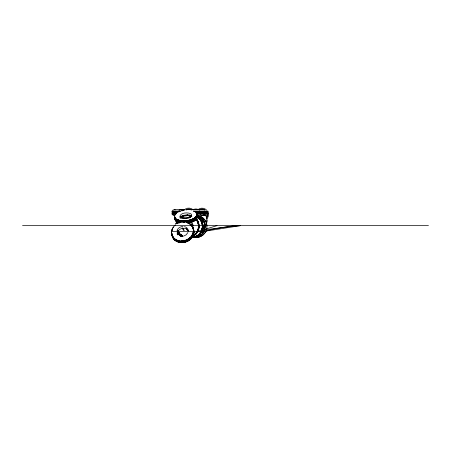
<?xml version="1.0" encoding="UTF-8"?>
<svg xmlns="http://www.w3.org/2000/svg" width="451" height="451" viewBox="0 0 451 451"><rect width="100%" height="100%" fill="white"/><g stroke="black" fill="none" stroke-linecap="round" stroke-linejoin="round"><path stroke-width="0.68" d="M174.667 216.57L174.751 215.172L175.58 213.808M176.995 230.348C178.004 228.009 180.479 226.56 182.982 226.475M187.892 232.541L186.173 234.83L183.439 236.194M178.263 230.799C180.558 227.665 186.111 227.073 188.321 230.596M202.025 229.644L206.648 225.663L202.764 227.823M181.499 217.213L183.974 216.17L187.041 215.764M191.258 216.689L191.844 216.356C188.89 218.233 185.175 218.865 181.764 218.126M180.394 216.627L183.461 215.33L188.028 214.845M180.372 216.835L183.253 215.668L186.359 215.189M182.548 209.94L183.292 209.664M181.691 209.94L183.162 209.709M203.486 215.15L203.886 214.952M172.541 210.301L174.261 209.63L184.47 209.63M178.923 210.301L180.659 209.63L181.629 209.94M182.345 216.463L183.912 215.758M200.3 214.873L200.678 214.715M205.166 214.715L202.55 215.465M179.227 211.378L184.572 209.969M190.339 217.151L186.494 218.166L180.659 217.844L181.234 218.019M188.591 218.075L190.446 217.444M197.769 231.414L217.01 225.663M182.21 210.831L183.444 210.589M205.177 231.2L240.276 225.663L232.023 226.34L203.801 229.92M172.164 214.715L174.762 215.465M185.57 215.347L186.697 215.166M201.309 215.544L201.811 215.465M205.16 215.465L204.156 215.465M186.037 215.527L187.419 215.431M172.062 211.113L180.152 211.113M193.53 211.113L207.945 211.113M172.062 211.277L180.152 211.277M193.53 211.277L207.945 211.277M172.062 211.671L179.098 211.671M195.492 211.671L207.945 211.671M172.062 211.835L179.098 211.835M195.492 211.835L207.945 211.835M172.062 212.359L177.841 212.359M195.492 212.359L207.945 212.359M172.062 212.816L176.578 212.816M196.05 212.816L207.945 212.816M172.062 213.346L176.578 213.346M196.602 213.346L207.945 213.346M172.062 213.509L176.578 213.509M196.602 213.509L207.945 213.509M172.062 213.904L175.89 213.904M196.602 213.904L207.945 213.904M172.062 214.067L175.89 214.067M196.602 214.067L207.945 214.067M187.864 214.71L187.385 214.845M174.261 215.544L174.943 215.544M200.176 215.544L205.425 215.544M22.55 225.663L428.45 225.663M171.431 231.414L205.797 231.414M188.09 215.15L191.241 215.589M174.261 209.63L175.225 209.94M189.054 214.93L191.551 215.617M188.529 215.843L190.925 216.548M184.47 226.622C186.782 227.197 188.529 229.131 188.219 231.222M179.628 217.76L180.597 218.154M173.438 214.952L173.838 215.15M177.153 233.979L177.959 234.994M187.531 229.807L188.163 230.613M187.503 230.613L186.15 228.465M184.25 230.523L182.7 227.907M183.591 230.523L182.035 227.907M192.476 223.189L193.31 226.131M191.669 223.296L192.233 224.711M177.254 234.452L177.243 233.336M205.244 231.414A31.463 2.875 -6.9 0 1 235.292 225.663M198.739 215.691A11.179 11.179 0 0 1 206.778 228.815A11.179 11.179 0 0 1 194.093 237.53M206.744 228.217A11.038 11.038 0 0 1 197.572 237.389M198.699 215.826A11.038 11.038 0 0 1 206.744 224.761M207.584 214.575A5.513 5.513 0 0 1 206.293 218.121M199.314 209.8A5.513 5.513 0 0 1 204.827 209.8M207.353 214.575A5.282 5.282 0 0 1 206.643 217.213M199.427 209.997A5.282 5.282 0 0 1 204.709 209.997M206.947 215.882A5.051 5.051 0 0 1 206.44 217.1M206.908 215.871A5.012 5.012 0 0 1 206.411 217.078M207.618 211.372A6.404 6.404 0 0 1 206.597 219.101M197.95 209.67A6.404 6.404 0 0 1 206.597 210.042M184.143 209.991A6.477 6.477 0 0 1 193.304 209.991M185.947 209.766A5.553 5.553 0 0 1 191.5 209.766M186.083 209.997A5.282 5.282 0 0 1 191.365 209.997M190.029 209.692A5.051 5.051 0 0 0 187.413 209.692A5.012 5.012 0 0 1 190.018 209.732M206.056 215.73A11.179 11.179 0 0 1 206.643 223.172M191.838 209.839A11.179 11.179 0 0 1 199.849 209.839M206.885 220.274A11.038 11.038 0 0 1 206.507 223.132M194.116 209.371A11.038 11.038 0 0 1 197.572 209.371M205.927 215.787A11.038 11.038 0 0 1 206.744 218.549M198.79 216.35A11.179 10.875 -90 0 0 197.234 215.629A11.179 10.948 -90 0 1 203.435 220.55M196.044 237.029A11.179 10.875 -90 0 1 194.347 237.294M197.752 215.629A11.179 10.875 -90 0 1 204.342 222.473M204.771 224.164A11.179 10.875 -90 0 0 204.512 223.025A11.038 10.739 -90 0 1 204.771 224.192A11.038 10.739 -90 0 0 204.551 223.065M203.598 231.532A11.179 10.875 -90 0 0 204.63 228.815A11.038 10.739 -90 0 1 203.649 231.464M203.001 232.524A11.179 10.875 -90 0 1 202.302 233.455M199.708 235.71A11.179 10.875 -90 0 1 197.11 236.882A11.038 10.813 -90 0 0 199.708 235.783A11.038 10.813 -90 0 1 197.093 236.938M194.866 237.294A11.179 10.875 -90 0 0 196.557 237.029A11.038 10.813 -90 0 1 194.86 237.35M197.972 215.86A11.038 10.739 -90 0 1 203.254 220.426M195.7 237.057A11.038 10.739 -90 0 1 194.296 237.187M197.087 215.443A11.179 10.875 -90 0 1 203.249 220.353M199.584 235.71A11.179 10.875 -90 0 1 198.057 236.499M194.747 237.294A11.179 10.875 -90 0 0 196.439 237.029A11.038 10.813 -90 0 1 194.759 237.35M197.882 215.629A11.179 10.875 -90 0 1 204.472 222.473M204.641 223.025A11.179 10.875 -90 0 1 204.901 224.164M203.728 231.532A11.179 10.875 -90 0 0 204.76 228.815A11.179 10.875 -90 0 1 203.767 231.532M203.446 232.034A11.179 10.875 -90 0 1 202.431 233.455A11.179 10.875 -90 0 0 203.486 232.034M202.048 233.883A11.179 10.875 -90 0 1 197.234 236.882A11.179 10.948 -90 0 0 198.801 236.189M194.443 237.378A11.038 10.813 -90 0 0 196.692 237.085A11.179 10.875 -90 0 1 194.432 237.322M198.102 215.86A11.038 10.739 -90 0 1 204.342 222.518A11.038 10.739 -90 0 0 197.47 215.623M204.309 229.886A11.038 10.739 -90 0 1 203.61 231.464M203.023 232.445A11.038 10.739 -90 0 1 202.33 233.364M194.426 237.187A11.038 10.739 -90 0 0 195.83 237.057A11.038 10.739 -90 0 1 194.466 237.187M203.057 232.445A11.038 10.739 -90 0 1 202.369 233.364M197.921 215.629A11.179 10.875 -90 0 1 205.075 227.078M202.087 233.883A11.179 10.875 -90 0 1 197.273 236.882A11.038 10.813 -90 0 0 201.197 234.768M196.726 237.029A11.179 10.875 -90 0 1 194.471 237.322A11.038 10.813 -90 0 0 196.208 237.085A11.179 10.875 -90 0 1 194.516 237.294M201.247 218.081A11.179 10.875 -90 0 0 197.403 215.629A11.179 10.948 -90 0 1 204.917 228.719A11.179 10.948 -90 0 1 192.729 237.412A11.179 10.948 -90 0 0 202.087 234.075M198.891 216.474A11.038 10.739 -90 0 1 201.152 218.177M197.521 215.629A11.179 10.875 -90 0 1 202.144 218.932M196.332 237.029A11.179 10.875 -90 0 1 194.64 237.294M201.276 218.177A11.038 10.739 -90 0 0 197.076 215.623A11.179 10.948 -90 0 1 199.241 216.542M197.183 215.623A11.038 10.739 -90 0 1 202.149 219.017M196.168 212.833A11.179 5.175 -6.2 0 1 188.366 220.404A11.179 5.175 -6.2 0 1 174.712 217.044M196.963 215.195A11.179 5.175 -6.2 0 1 187.052 221.74A11.179 5.175 -6.2 0 1 174.83 218.143M196.912 214.732A11.179 5.175 -6.2 0 1 187.002 221.278A11.179 5.175 -6.2 0 1 174.779 217.681M196.495 213.379A11.179 5.175 -6.2 0 1 187.909 220.635A11.179 5.175 -6.2 0 1 174.729 217.19M196.529 213.729A11.179 5.175 -6.2 0 1 187.949 220.984A11.179 5.175 -6.2 0 1 174.762 217.534M196.399 213.757A11.038 5.108 -6.2 0 1 190.643 220.268A11.038 5.108 -6.2 0 1 176.939 219.829M175.569 218.763A11.038 5.108 -6.2 0 1 174.903 217.517M196.777 214.749A11.038 5.108 -6.2 0 1 189.775 220.669A11.038 5.108 -6.2 0 1 176.95 219.97M176.426 219.643A11.038 5.108 -6.2 0 1 174.92 217.664M195.813 216.813A11.038 5.108 -6.2 0 1 176.882 219.333M175.518 218.273A11.038 5.108 -6.2 0 1 174.847 217.027M196.044 212.866A11.038 5.108 -6.2 0 1 196.63 215.46M196.647 215.601A11.038 5.108 -6.2 0 1 188.355 220.488A11.038 5.108 -6.2 0 1 176.899 219.479M176.369 219.152A11.038 5.108 -6.2 0 1 174.864 217.168M197.059 216.063A11.179 5.175 -6.2 0 1 187.148 222.608M180.806 222.574A11.179 5.175 -6.2 0 1 175.005 217.647M196.653 217.878A11.038 5.108 -6.2 0 1 187.131 222.546M180.868 222.512A11.038 5.108 -6.2 0 1 175.14 217.647M196.924 216.08A11.038 5.108 -6.2 0 1 196.845 217.427M174.965 218.126A11.038 5.108 -6.2 0 0 185.603 221.824A11.038 5.108 -6.2 0 0 196.749 216.559A11.179 10.948 -90 0 1 191.737 237.519M196.794 216.965A11.038 5.108 -6.2 0 1 187.08 222.084A11.179 5.175 -6.2 0 0 197.008 215.601M181.465 222.14A11.038 5.108 -6.2 0 1 175.089 217.185M180.755 222.112A11.179 5.175 -6.2 0 1 174.954 217.185M196.67 218.025A11.038 5.108 -6.2 0 1 187.712 222.608M180.885 222.653A11.038 5.108 -6.2 0 1 175.151 217.794M196.935 216.226A11.038 5.108 -6.2 0 1 196.861 217.574M197.076 216.204A11.179 5.175 -6.2 0 1 187.734 222.67M180.186 222.602A11.179 5.175 -6.2 0 1 175.016 217.794M197.11 216.553A11.179 5.175 -6.2 0 1 187.774 223.019M179.036 222.659A11.179 5.175 -6.2 0 1 175.056 218.137M196.704 218.374A11.038 5.108 -6.2 0 1 187.751 222.957M179.12 222.602A11.038 5.108 -6.2 0 1 177.147 221.796M176.623 221.464A11.038 5.108 -6.2 0 1 175.783 220.731M175.112 219.485A11.038 5.108 -6.2 0 1 175.191 218.137M196.974 216.57A11.038 5.108 -6.2 0 1 196.895 217.918M196.721 218.515A11.038 5.108 -6.2 0 1 187.768 223.098M179.137 222.743A11.038 5.108 -6.2 0 1 175.8 220.877M175.129 219.631A11.038 5.108 -6.2 0 1 175.208 218.284M196.912 218.064A11.038 5.108 -6.2 0 0 196.991 216.717A11.038 10.813 -90 0 1 200.701 220.139M197.126 216.7A11.179 5.175 -6.2 0 1 188.366 223.065M179.053 222.8A11.179 5.175 -6.2 0 1 175.073 218.284M197.025 216.548A11.179 10.948 -90 0 1 191.985 237.519M191.844 237.519A11.179 10.948 -90 0 0 196.89 216.548A11.179 10.948 -90 0 1 191.878 237.519A11.038 9.279 -18.6 0 0 192.622 236.392M196.822 216.666A11.038 10.813 -90 0 1 194.635 236.944A11.038 10.813 -90 0 0 196.856 216.666M194.088 237.091A11.038 10.813 -90 0 1 192.408 237.35M194.122 237.091A11.038 10.813 -90 0 1 192.442 237.35M196.709 216.666A11.038 10.813 -90 0 1 200.751 220.624M201.033 221.12A11.038 10.813 -90 0 1 202.29 225.534M202.313 226.109A11.038 10.813 -90 0 1 199.686 233.556M199.308 233.984A11.038 10.813 -90 0 1 194.522 236.944M193.975 237.091A11.038 10.813 -90 0 1 192.295 237.35M197.228 216.548A11.179 10.948 -90 0 1 192.182 237.519M197.16 216.666A11.038 10.813 -90 0 1 194.973 236.944M194.426 237.091A11.038 10.813 -90 0 1 192.182 237.378M201.005 220.624A11.038 10.813 -90 0 1 202.138 223.262M202.398 224.384A11.038 10.813 -90 0 1 201.49 231.149M201.231 231.662A11.038 10.813 -90 0 1 194.776 236.944M194.229 237.091A11.038 10.813 -90 0 1 192.543 237.35M197.273 216.666A11.038 10.813 -90 0 1 195.086 236.944M197.341 216.548A11.179 10.948 -90 0 1 192.295 237.519A11.179 10.948 -90 0 0 197.369 216.548M197.307 216.666A11.038 10.813 -90 0 1 195.114 236.944M181.201 236.161A11.179 10.164 -90 0 1 177.401 232.158M176.223 223.702A11.179 10.164 -90 0 1 176.944 221.497M181.263 236.042A11.038 10.035 -90 0 1 179.148 234.334M178.692 233.821A11.038 10.035 -90 0 1 177.508 232.085M176.347 223.735A11.038 10.035 -90 0 1 177.057 221.559M182.131 236.161A11.179 10.164 -90 0 1 177.829 231.126M177.153 223.702A11.179 10.164 -90 0 1 177.463 222.58A11.038 10.035 -90 0 0 177.113 223.735M182.193 236.042A11.038 10.035 -90 0 1 177.942 231.07M181.9 236.161A11.179 10.164 -90 0 1 177.598 231.126M176.922 223.702A11.179 10.164 -90 0 1 177.423 222.033M182.024 236.042A11.038 10.035 -90 0 1 177.779 231.07M181.68 236.161A11.179 10.164 -90 0 1 177.88 232.158M176.702 223.702A11.179 10.164 -90 0 1 177.204 222.033M181.742 236.042A11.038 10.035 -90 0 1 177.987 232.085M176.826 223.735A11.038 10.035 -90 0 1 177.322 222.089M181.55 236.042A11.038 10.035 -90 0 1 177.795 232.085M176.634 223.735A11.038 10.035 -90 0 1 177.13 222.089M181.488 236.161A11.179 10.164 -90 0 1 177.688 232.158M176.51 223.702A11.179 10.164 -90 0 1 177.012 222.033M181.037 236.161A11.179 10.164 -90 0 1 177.237 232.158M176.059 223.702A11.179 10.164 -90 0 1 176.781 221.497M180.969 236.161A11.179 10.164 -90 0 1 177.17 232.158M175.991 223.702A11.179 10.164 -90 0 1 176.713 221.497M181.099 236.042A11.038 10.035 -90 0 1 177.344 232.085M176.183 223.735A11.038 10.035 -90 0 1 176.893 221.559M181.026 236.042A11.038 10.035 -90 0 1 177.277 232.085M176.115 223.735A11.038 10.035 -90 0 1 176.826 221.559M199.731 216.835A11.179 10.948 -90 0 1 200.678 217.506M201.541 218.273A11.179 10.948 -90 0 1 203.023 220.06M203.615 221.052A11.179 10.948 -90 0 1 204.309 222.664A11.038 10.813 -90 0 0 203.598 221.12M204.45 229.565A11.179 10.948 -90 0 1 203.564 231.724M201.033 234.875A11.179 10.948 -90 0 1 197.566 236.899M197.025 237.074A11.179 10.948 -90 0 1 193.051 237.48M203.717 221.052A11.179 10.948 -90 0 1 204.41 222.664A11.038 10.813 -90 0 0 203.745 221.12M204.703 229.007A11.179 10.948 -90 0 1 203.666 231.724M203.063 232.716A11.179 10.948 -90 0 1 202.358 233.646M201.14 234.875A11.179 10.948 -90 0 1 192.588 237.412M197.346 215.64A11.179 10.948 -90 0 1 205.098 227.27M204.816 229.007A11.179 10.948 -90 0 1 203.779 231.724M203.491 232.226A11.179 10.948 -90 0 1 202.471 233.646M197.228 215.77A11.038 10.813 -90 0 1 201.586 218.369M202.719 219.665A11.038 10.813 -90 0 1 203.356 220.618M203.632 221.12A11.038 10.813 -90 0 1 204.32 222.709M204.489 223.256A11.038 10.813 -90 0 1 204.748 224.384M204.607 228.973A11.038 10.813 -90 0 1 203.581 231.656M202.984 232.637A11.038 10.813 -90 0 1 202.29 233.556M201.09 234.768A11.038 10.813 -90 0 1 200.182 235.473M196.58 237.085A11.038 10.813 -90 0 1 192.639 237.277M197.194 215.77A11.038 10.813 -90 0 1 199.28 216.666M201.056 234.768A11.038 10.813 -90 0 1 200.148 235.473M194.302 237.378A11.038 10.813 -90 0 1 192.605 237.277M197.335 215.77A11.038 10.813 -90 0 1 201.698 218.369M202.832 219.665A11.038 10.813 -90 0 1 203.463 220.618M204.72 228.973A11.038 10.813 -90 0 1 203.694 231.656M203.412 232.152A11.038 10.813 -90 0 1 202.403 233.556M193.879 237.373A11.038 10.813 -90 0 1 192.752 237.277M197.577 215.82A11.179 10.948 -90 0 1 199.145 216.542M199.641 216.835A11.179 10.948 -90 0 1 200.582 217.506M201.45 218.273A11.179 10.948 -90 0 1 202.595 219.581M200.943 234.875A11.179 10.948 -90 0 1 197.476 236.899M196.929 237.074A11.179 10.948 -90 0 1 192.96 237.48M197.425 215.95A11.038 10.813 -90 0 1 198.976 216.666M200.751 234.768A11.038 10.813 -90 0 1 199.844 235.473M199.37 235.783A11.038 10.813 -90 0 1 197.324 236.764A11.038 10.813 -90 0 0 198.852 236.065M196.241 237.085A11.038 10.813 -90 0 1 194.556 237.35M193.998 237.378A11.038 10.813 -90 0 1 192.865 237.339M197.087 215.77A11.038 10.813 -90 0 1 199.173 216.666M200.949 234.768A11.038 10.813 -90 0 1 200.041 235.473M199.567 235.783A11.038 10.813 -90 0 1 197.521 236.764M194.195 237.378A11.038 10.813 -90 0 1 193.062 237.339M197.397 215.95A11.038 10.813 -90 0 1 198.942 216.666M193.964 237.378A11.038 10.813 -90 0 1 192.831 237.339M197.442 215.82A11.179 10.948 -90 0 1 199.009 216.542M199.5 216.835A11.179 10.948 -90 0 1 200.447 217.506M201.309 218.273A11.179 10.948 -90 0 1 202.093 219.124M200.802 234.875A11.179 10.948 -90 0 1 197.335 236.899M196.794 237.074A11.179 10.948 -90 0 1 192.819 237.48M198.739 236.065A11.038 10.813 -90 0 1 197.177 236.764M196.095 237.085A11.038 10.813 -90 0 1 192.724 237.339M197.329 215.82A11.179 10.948 -90 0 1 198.389 216.277M199.387 216.835A11.179 10.948 -90 0 1 200.334 217.506M196.681 237.074A11.179 10.948 -90 0 1 192.712 237.48M196.563 219.496A11.179 10.948 -90 0 1 193.518 235.817M182.57 236.053A11.179 10.948 -90 0 1 180.265 234.323M179.12 233.015A11.179 10.948 -90 0 1 177.936 231.019M196.427 219.496A11.179 10.948 -90 0 1 193.378 235.817M182.429 236.053A11.179 10.948 -90 0 1 177.801 231.019M177.401 222.473A11.179 10.948 -90 0 0 177.068 223.589A11.038 10.813 -90 0 1 177.418 222.518M196.315 219.496A11.179 10.948 -90 0 1 193.265 235.817M182.317 236.053A11.179 10.948 -90 0 1 177.688 231.019M176.961 223.589A11.179 10.948 -90 0 1 177.288 222.473M196.32 219.581A11.038 10.813 -90 0 1 193.31 235.698M182.497 235.929A11.038 10.813 -90 0 1 177.919 230.957M196.839 220.533A11.038 10.813 -90 0 1 198.215 228.324M198.096 228.888A11.038 10.813 -90 0 1 193.197 235.698M182.384 235.929A11.038 10.813 -90 0 1 177.812 230.957M196.433 219.039A11.179 10.948 -90 0 1 192.74 236.369M196.332 219.13A11.038 10.813 -90 0 1 198.699 228.324M198.575 228.888A11.038 10.813 -90 0 1 192.684 236.245M196.456 219.581A11.038 10.813 -90 0 1 197.093 220.533M197.369 221.035A11.038 10.813 -90 0 1 198.626 225.449M198.62 227.174A11.038 10.813 -90 0 1 194.381 235.05M182.638 235.929A11.038 10.813 -90 0 1 180.361 234.227M179.233 232.93A11.038 10.813 -90 0 1 178.596 231.977M196.551 219.581A11.038 10.813 -90 0 1 197.183 220.533M197.465 221.035A11.038 10.813 -90 0 1 193.541 235.698M196.659 219.496A11.179 10.948 -90 0 1 192.6 236.369M182.17 235.76A11.179 10.948 -90 0 1 180.361 234.323M179.216 233.015A11.179 10.948 -90 0 1 178.573 232.045M196.546 219.039A11.179 10.948 -90 0 1 192.853 236.369M196.41 219.13A11.038 10.813 -90 0 1 192.763 236.245M186.207 222.208A11.179 9.398 -18.6 0 1 192.47 234.61A11.179 9.398 -18.6 0 1 177.001 240.298A11.179 9.398 -18.6 0 1 173.438 226.898M173.866 226.363A11.179 9.398 -18.6 0 1 175.371 224.88M178.314 223.07A11.179 9.398 -18.6 0 1 180.53 222.309M182.249 222.005A11.179 9.398 -18.6 0 1 185.107 222.016M188.789 223.2A11.179 9.398 -18.6 0 1 187.193 239.808A11.179 9.398 -18.6 0 1 171.532 231.808M171.617 231.183A11.179 9.398 -18.6 0 1 171.927 229.931M174.362 225.928A11.179 9.398 -18.6 0 1 175.4 224.964M178.884 222.929A11.179 9.398 -18.6 0 1 180.558 222.394A11.038 9.279 -18.6 0 0 178.9 222.952M183.427 222.016A11.179 9.398 -18.6 0 1 184.566 222.044M193.338 230.083A11.038 9.279 -18.6 0 1 193.31 231.318M192.447 234.373A11.038 9.279 -18.6 0 1 191.404 236.082M190.519 237.125A11.038 9.279 -18.6 0 1 181.567 240.992M178.134 240.552A11.038 9.279 -18.6 0 1 176.865 240.101M176.268 239.819A11.038 9.279 -18.6 0 1 174.644 238.771M174.171 238.359A11.038 9.279 -18.6 0 1 171.775 234.165M171.724 231.104A11.038 9.279 -18.6 0 1 172.028 229.863M172.248 229.26A11.038 9.279 -18.6 0 1 173.55 226.96M188.681 223.217A11.038 9.279 -18.6 0 1 189.798 223.888M192.318 226.611A11.038 9.279 -18.6 0 1 193.18 228.877M191.957 226.165A11.179 9.398 -18.6 0 1 186.037 240.941A11.179 9.398 -18.6 0 1 171.696 233.612M191.01 224.97A11.179 9.398 -18.6 0 1 187.289 240.095A11.179 9.398 -18.6 0 1 171.763 234.571M189.984 224.074A11.179 9.398 -18.6 0 1 187.898 239.667A11.179 9.398 -18.6 0 1 171.735 234.486M171.684 231.386A11.179 9.398 -18.6 0 1 171.994 230.134M192.414 226.898A11.038 9.279 -18.6 0 1 192.802 234.063M192.543 234.661A11.038 9.279 -18.6 0 1 191.5 236.369M190.615 237.412A11.038 9.279 -18.6 0 1 180.253 241.223M174.266 238.647A11.038 9.279 -18.6 0 1 171.87 234.452M190.88 224.97A11.038 9.279 -18.6 0 1 191.726 225.883M193.304 229.249A11.038 9.279 -18.6 0 1 192.831 234.148M192.571 234.745A11.038 9.279 -18.6 0 1 191.528 236.454M189.617 238.444A11.038 9.279 -18.6 0 1 181.691 241.364M176.392 240.191A11.038 9.279 -18.6 0 1 171.899 234.537M192.442 226.983A11.038 9.279 -18.6 0 1 193.158 228.663M193.31 229.559A11.038 9.279 -18.6 0 1 192.735 233.86M192.476 234.458A11.038 9.279 -18.6 0 1 191.433 236.166M189.521 238.162A11.038 9.279 -18.6 0 1 181.595 241.076M178.821 240.806A11.038 9.279 -18.6 0 1 176.893 240.186M176.296 239.904A11.038 9.279 -18.6 0 1 174.672 238.855M174.199 238.444A11.038 9.279 -18.6 0 1 171.803 234.249M171.752 231.188A11.038 9.279 -18.6 0 1 172.056 229.948M189.279 223.617A11.038 9.279 -18.6 0 1 190.812 224.767M192.346 226.695A11.038 9.279 -18.6 0 1 193.208 228.961M192.825 227.699A11.179 9.398 -18.6 0 1 185.164 241.787A11.179 9.398 -18.6 0 1 171.854 233.494M193.642 233.167A11.038 9.279 -18.6 0 1 193.338 234.407M192.549 236.189A11.038 9.279 -18.6 0 1 181.274 242.215A11.038 9.279 -18.6 0 1 172.186 235.394A11.038 9.279 -18.6 0 0 176.482 240.462M192.729 227.845A11.038 9.279 -18.6 0 1 193.592 230.106M192.814 227.789A11.038 9.279 -18.6 0 1 192.921 234.419M192.662 235.01A11.038 9.279 -18.6 0 1 191.619 236.724M191.196 237.254A11.038 9.279 -18.6 0 1 177.08 240.744M171.989 234.808A11.038 9.279 -18.6 0 1 171.831 233.595M192.893 228.026A11.038 9.279 -18.6 0 1 193.609 232.197M193.524 232.812A11.038 9.279 -18.6 0 1 191.698 236.961M189.786 238.951A11.038 9.279 -18.6 0 1 181.86 241.866M179.086 241.595A11.038 9.279 -18.6 0 1 171.91 233.832M192.735 227.428A11.179 9.398 -18.6 0 1 185.423 241.415A11.179 9.398 -18.6 0 1 171.775 233.849M192.921 227.986A11.179 9.398 -18.6 0 1 185.26 242.069A11.179 9.398 -18.6 0 1 171.949 233.781M193.761 230.906A11.038 9.279 -18.6 0 1 193.186 235.213M190.999 238.562A11.038 9.279 -18.6 0 1 182.046 242.424M181.341 242.418A11.038 9.279 -18.6 0 1 175.123 240.203M174.65 239.791A11.038 9.279 -18.6 0 1 172.254 235.597M192.797 228.043A11.038 9.279 -18.6 0 1 193.659 230.309M192.825 228.127A11.038 9.279 -18.6 0 1 193.214 235.298M192.65 236.476A11.038 9.279 -18.6 0 1 191.912 237.598M191.027 238.647A11.038 9.279 -18.6 0 1 175.665 240.671M174.678 239.876A11.038 9.279 -18.6 0 1 172.282 235.681M192.949 228.065A11.179 9.398 -18.6 0 1 186.331 241.821A11.179 9.398 -18.6 0 1 172.147 235.715M179.926 216.35C180.671 211.869 190.316 212.342 191.602 214.462C190.92 219.006 181.172 218.538 179.926 216.35M203.378 209.692A5.051 5.051 0 0 0 200.763 209.692A5.012 5.012 0 0 1 203.367 209.732M192.295 237.378A11.038 10.813 -90 0 0 194.539 237.091A11.038 10.813 -90 0 1 192.323 237.378M204.85 224.356A11.179 10.948 -90 0 0 204.585 223.217A11.038 10.813 -90 0 1 204.861 224.384"/></g></svg>
